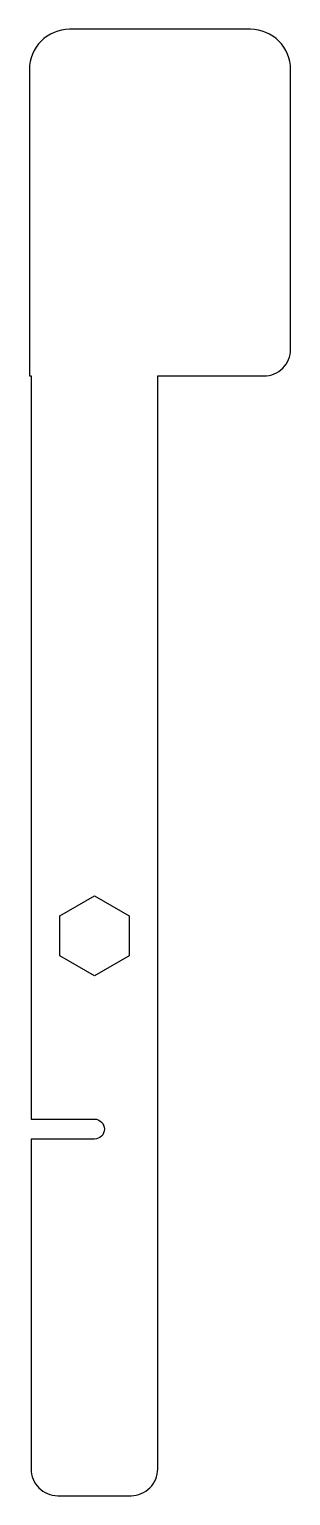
# Model space of a CAD drawing. Header units: millimetres. Extents: x 129 to 148, y -84 to 26.
import ezdxf

# ---------------------------------------------------------------- set-up
doc = ezdxf.new("R2010")
doc.units = ezdxf.units.MM
doc.layers.get('0').update_dxf_attribs({"linetype": 'CONTINUOUS'})

msp = doc.modelspace()

# ---------------------------------------------------------------- linework, layer by layer
msp.add_lwpolyline([(133.75, -57.25), (129, -57.25), (129, -82, 0.414214), (131, -84), (136.5, -84, 0.414214), (138.5, -82), (138.5, 0), (146.47, 0, 0.414214), (148.47, 2), (148.47, 23, 0.414214), (145.47, 26), (131.87, 26, 0.414214), (128.87, 23), (128.87, 0), (129, 0), (129, -55.75), (133.75, -55.75, -1)], format="xyb", close=True)
msp.add_lwpolyline([(133.75, -45), (131.15, -43.5), (131.15, -40.5), (133.75, -39), (136.35, -40.5), (136.35, -43.5)], close=True)

doc.saveas('drawing.dxf')
